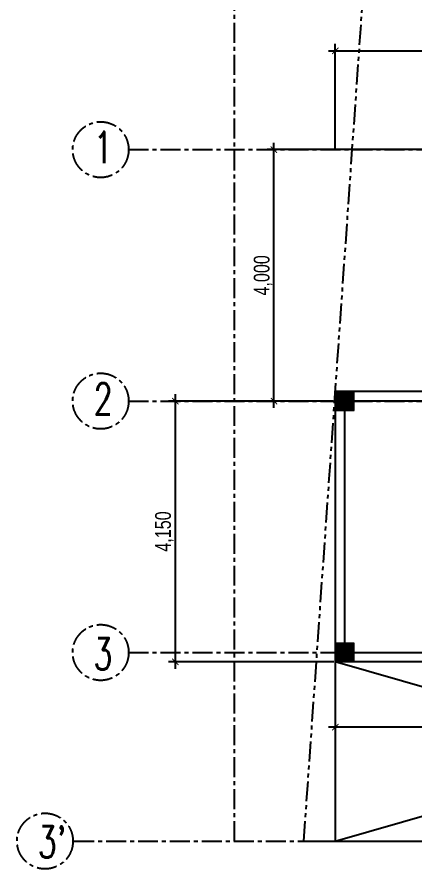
# Model space of a CAD drawing. Header units: millimetres. Extents: x -248340 to 456025, y 261499 to 1049645.
# Drawn here: x 201461 to 207782, y 383809 to 397363 of the extents above; entities that cross this region are included whole.
import ezdxf

# ---------------------------------------------------------------- set-up
doc = ezdxf.new("R2010")
doc.units = ezdxf.units.MM
doc.header["$LTSCALE"] = 8
doc.header["$MEASUREMENT"] = 0
for name, pattern in [('CENTER', [50.8, 31.75, -6.35, 6.35, -6.35]), ('CONTINOUS', [0]), ('PHANTOM', [63.5, 31.75, -6.35, 6.35, -6.35, 6.35, -6.35])]:
    doc.linetypes.add(name, pattern=pattern)
doc.layers.get('0').update_dxf_attribs({"linetype": 'CONTINUOUS'})
doc.layers.add('A-ANNO-DIMS', color=211, linetype='CONTINUOUS', lineweight=9)
doc.layers.add('DIM', color=2, linetype='CONTINUOUS', lineweight=25)
for name, color, linetype in [('ar_grid', 10, 'CENTER'), ('ar_wall', 7, 'CONTINOUS'), ('MARK', 7, 'CONTINUOUS')]:
    doc.layers.add(name, color=color, linetype=linetype)
doc.styles.add('EN-SCL-DIM', font='swisscl.ttf')
doc.styles.get("Standard").update_dxf_attribs({"font": 'txt.shx', "width": 0.7, "bigfont": 'extfont.shx'})

# ---------------------------------------------------------------- blocks, each defined once
blk = doc.blocks.new('_ArchTick')
at = {"color": 0, "linetype": 'ByBlock', "const_width": 0.15}
blk.add_lwpolyline([(-0.5, -0.5), (0.5, 0.5)], dxfattribs=at)
blk = doc.blocks.new('2ND')
at = {"layer": 'A-ANNO-DIMS', "ltscale": 1.25, "true_color": 0x939598}
h = blk.add_hatch(dxfattribs=at)
h.set_pattern_fill('ANSI32', color=252, scale=50)
h.set_pattern_definition([(45, (188606.908, 238678.393), (-13.2582521, 13.2582521), []), (45, (188615.747, 238678.393), (-13.2582521, 13.2582521), [])])
h.paths.add_polyline_path([(239127, -111606), (239427, -111606), (239427, -111306), (239127, -111306)])
h = blk.add_hatch(dxfattribs=at)
h.set_pattern_fill('ANSI32', color=252, scale=50)
h.set_pattern_definition([(45, (188606.908, 234678.393), (-13.2582521, 13.2582521), []), (45, (188615.747, 234678.393), (-13.2582521, 13.2582521), [])])
h.paths.add_polyline_path([(239127, -115606), (239427, -115606), (239427, -115306), (239127, -115306)])
at = {"layer": 'A-ANNO-DIMS', "color": 252, "ltscale": 1.25, "true_color": 0x939598}
for points in [[(239127, -111606), (239427, -111606), (239427, -111306), (239127, -111306)], [(239127, -115606), (239427, -115606), (239427, -115306), (239127, -115306)]]:
    blk.add_lwpolyline(points, close=True, dxfattribs=at)
at = {"layer": 'ar_grid', "ltscale": 1.25}
for p, q in [((237527, -118456), (237527, -99118)), ((235842, -107456), (249033, -107456)), ((235842, -111456), (249033, -111456)), ((235842, -115456), (249033, -115456)), ((234976, -118456), (249033, -118456))]:
    blk.add_line(p, q, dxfattribs=at)
for centre in [(235399, -107456), (235399, -111456), (235399, -115456), (234514, -118456)]:
    blk.add_circle(centre, 444, dxfattribs=at)
at = {"layer": 'ar_wall', "color": 252, "linetype": 'PHANTOM', "ltscale": 1.25, "true_color": 0x939598}
blk.add_line((238627, -118456), (239886, -100456), dxfattribs=at)
at = {"layer": 'ar_wall', "color": 252, "ltscale": 1.25, "true_color": 0x939598}
for p, q in [((242477, -111306), (239127, -111306)), ((239127, -111306), (239127, -118456)), ((241777, -111456), (239277, -111456)), ((239277, -115606), (239277, -111456)), ((239427, -115456), (242477, -115456)), ((242477, -115606), (239427, -115606)), ((238627, -118456), (249033, -118456)), ((239127, -118456), (239277, -118456))]:
    blk.add_line(p, q, dxfattribs=at)
at = {"layer": 'DIM', "color": 252, "ltscale": 1.25, "true_color": 0x939598}
for p, q in [((239127, -107431), (239127, -105774)), ((239127, -107431), (239127, -105774)), ((239017, -105884), (242737, -105884)), ((239017, -105884), (242737, -105884)), ((242452, -107456), (238042, -107456)), ((238152, -111566), (238152, -107346)), ((236585, -115716), (236585, -111346)), ((239092, -111456), (236475, -111456)), ((239092, -111456), (238042, -111456)), ((239102, -115606), (236475, -115606)), ((239127, -115631), (239127, -116754)), ((242737, -116644), (239017, -116644))]:
    blk.add_line(p, q, dxfattribs=at)
at = {"layer": 'MARK', "color": 252, "ltscale": 1.25, "true_color": 0x939598}
for p, q in [((239127, -118456), (249033, -115606)), ((249033, -118456), (239127, -115606))]:
    blk.add_line(p, q, dxfattribs=at)
at = {"layer": 'DIM', "color": 252, "ltscale": 1.25, "true_color": 0x939598, "xscale": 100, "yscale": 100, "zscale": 100}
for p, rotation in [((239127, -105884), 180), ((239127, -105884), 180), ((238152, -107456), 90), ((236585, -111456), 90), ((238152, -111456), 270), ((236585, -115606), 270), ((239127, -116644), 180)]:
    blk.add_blockref('_ArchTick', p, dxfattribs=dict(at, rotation=rotation))
at = {"layer": 'ar_grid', "ltscale": 1.25, "char_height": 500, "attachment_point": 1}
for s, insert in [('1', (235288, -107172)), ('2', (235288, -111172)), ('3', (235285, -115227)), ("3'", (234401, -118219))]:
    blk.add_mtext_dynamic_manual_height_columns(s, width=0.401, gutter_width=1, heights=[0], dxfattribs=dict(at, insert=insert))
at = {"layer": 'DIM', "color": 252, "ltscale": 1.25, "true_color": 0x939598, "char_height": 125, "attachment_point": 5, "rotation": 90, "style": 'EN-SCL-DIM'}
for s, insert in [('\\A1;{\\H2x;4,000}', (237979, -109456)), ('\\A1;{\\H2x;4,150}', (236412, -113531))]:
    blk.add_mtext(s, dxfattribs=dict(at, insert=insert))

msp = doc.modelspace()

# ---------------------------------------------------------------- block references
at = {"color": 1, "lineweight": 30}
msp.add_blockref('2ND', (-32609.563, 502708.896), dxfattribs=at)

doc.saveas('drawing.dxf')
